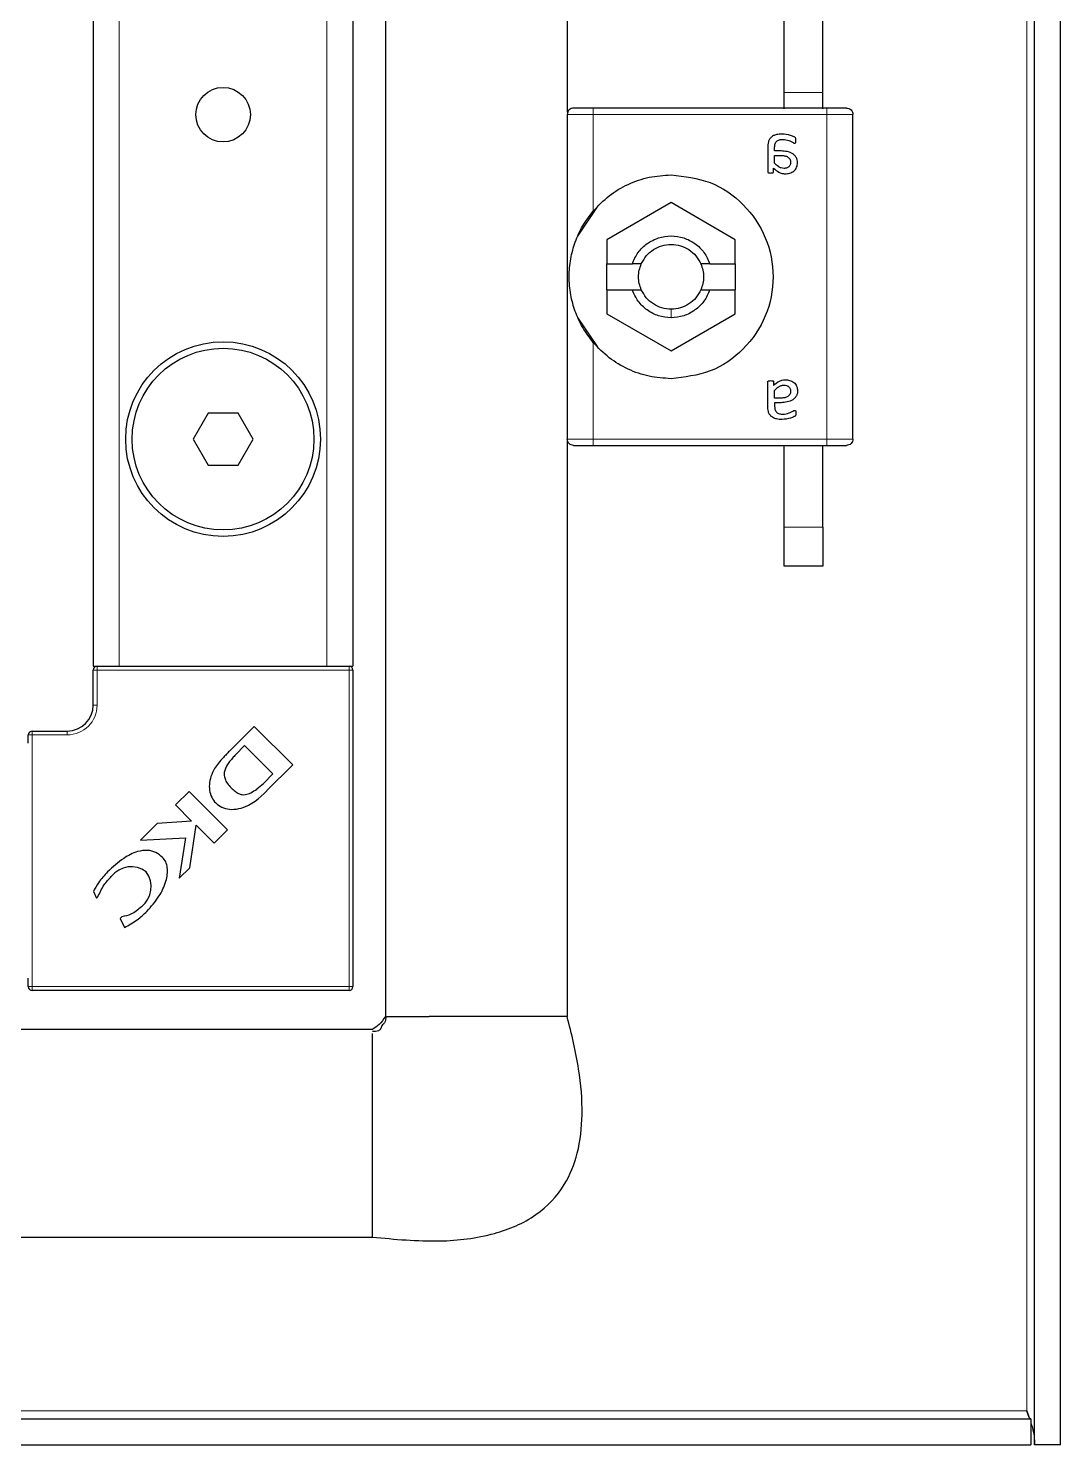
# Model space of a CAD drawing. Header units: millimetres. Extents: x -842 to 1891, y -262 to 1017.
# Drawn here: x 1696.3 to 1775.8, y -117.7 to -8.6 of the extents above; entities that cross this region are included whole.
import ezdxf

# ---------------------------------------------------------------- set-up
doc = ezdxf.new("R2010")
doc.units = ezdxf.units.MM

msp = doc.modelspace()

# ---------------------------------------------------------------- linework, layer by layer
at = {"color": 7, "linetype": 'Continuous', "lineweight": 25}
for p, q in [((1773.79, -117.71), (1773.79, 837.29)), ((1775.79, -117.71), (1775.79, 837.29)), ((1723.79, 804.29), (1723.79, -84.71)), ((1701.29, 777.29), (1701.29, -57.71)), ((1721.29, 777.29), (1721.29, -57.71)), ((1737.79, 4.79), (1737.79, -15.03)), ((1754.49, -13.51), (1754.49, -6.21)), ((1757.49, -13.51), (1757.49, -6.21)), ((1754.49, -14.76), (1754.49, -13.51)), ((1757.49, -14.76), (1757.49, -13.51)), ((1737.79, -15.21), (1737.79, -40.21)), ((1757.79, -14.71), (1739.79, -14.71)), ((1758.39, -14.71), (1758.14, -14.71)), ((1759.79, -40.21), (1759.79, -15.21)), ((1753.24, -17.75), (1753.24, -19.61)), ((1753.76, -18), (1753.76, -17.78)), ((1754.15, -18), (1753.76, -18)), ((1753.76, -18.35), (1754.19, -18.35)), ((1753.76, -18.94), (1753.76, -18.35)), ((1753.69, -19.61), (1753.69, -19.33)), ((1738.62, -24.58), (1740.13, -22.32)), ((1745.79, -21.99), (1740.84, -24.85)), ((1750.74, -24.85), (1745.79, -21.99)), ((1740.84, -24.85), (1740.84, -26.71)), ((1750.74, -26.71), (1750.74, -24.85)), ((1740.84, -26.71), (1742.81, -26.71)), ((1740.84, -28.71), (1740.84, -26.71)), ((1743.5, -26.71), (1742.81, -26.71)), ((1748.78, -26.71), (1748.09, -26.71)), ((1748.78, -26.71), (1750.74, -26.71)), ((1750.74, -26.71), (1750.74, -28.71)), ((1740.84, -28.71), (1742.81, -28.71)), ((1740.84, -28.71), (1740.84, -30.56)), ((1742.81, -28.71), (1743.5, -28.71)), ((1748.09, -28.71), (1748.78, -28.71)), ((1748.78, -28.71), (1750.74, -28.71)), ((1750.74, -30.56), (1750.74, -28.71)), ((1740.13, -33.09), (1738.62, -30.83)), ((1740.84, -30.56), (1745.79, -33.42)), ((1745.79, -33.42), (1750.74, -30.56)), ((1753.24, -37.66), (1753.24, -35.8)), ((1753.69, -35.8), (1753.69, -36.08)), ((1753.76, -37.06), (1753.76, -36.47)), ((1754.19, -37.06), (1753.76, -37.06)), ((1754.15, -37.41), (1753.76, -37.41)), ((1753.76, -37.41), (1753.76, -37.63)), ((1710.14, -38.21), (1708.98, -40.21)), ((1712.45, -38.21), (1710.14, -38.21)), ((1713.6, -40.21), (1712.45, -38.21)), ((1708.98, -40.21), (1710.14, -42.21)), ((1712.45, -42.21), (1713.6, -40.21)), ((1737.79, -40.38), (1737.79, -84.71)), ((1739.79, -40.71), (1757.79, -40.71)), ((1754.49, -47.01), (1754.49, -40.71)), ((1757.49, -47.01), (1757.49, -40.71)), ((1758.14, -40.71), (1758.39, -40.71)), ((1710.14, -42.21), (1712.45, -42.21)), ((1754.49, -50.01), (1754.49, -47.01)), ((1757.49, -47.01), (1757.49, -50.01)), ((1757.49, -50.01), (1754.49, -50.01)), ((1701.29, -57.71), (1701.59, -57.71)), ((1701.59, -57.71), (1702.24, -57.71)), ((1702.24, -57.71), (1703.29, -57.71)), ((1703.29, -57.71), (1719.29, -57.71)), ((1719.29, -57.71), (1720.35, -57.71)), ((1720.35, -57.71), (1720.99, -57.71)), ((1720.99, -57.71), (1721.29, -57.71)), ((1701.29, -60.71), (1701.29, -58.01)), ((1721.29, -58.01), (1721.29, -82.41)), ((1696.29, -63.65), (1696.29, -63.01)), ((1696.59, -62.71), (1699.29, -62.71)), ((1713.69, -62.35), (1711.8, -64.24)), ((1716.65, -65.31), (1713.69, -62.35)), ((1711.8, -64.24), (1711.78, -64.26)), ((1712.94, -63.83), (1712.28, -64.51)), ((1715.12, -66.01), (1712.94, -63.83)), ((1714.66, -67.3), (1716.65, -65.31)), ((1714.4, -66.76), (1715.12, -66.01)), ((1708.68, -67.36), (1707.63, -68.41)), ((1711.64, -70.32), (1708.68, -67.36)), ((1707.63, -68.41), (1708.87, -69.66)), ((1706.21, -69.83), (1704.92, -71.12)), ((1708.87, -69.66), (1706.21, -69.83)), ((1704.92, -71.12), (1708.4, -70.94)), ((1708.4, -70.94), (1707.92, -74.04)), ((1708.72, -73.24), (1709.21, -69.97)), ((1709.21, -69.97), (1710.6, -71.36)), ((1710.6, -71.36), (1711.64, -70.32)), ((1707.92, -74.04), (1708.72, -73.24)), ((1701.3, -75.08), (1701.54, -75.59)), ((1701.54, -75.59), (1701.65, -75.48)), ((1703.49, -77.02), (1703.36, -77.16)), ((1703.36, -77.16), (1703.69, -77.85)), ((1696.29, -82.41), (1696.29, -81.76)), ((1720.99, -82.71), (1696.59, -82.71)), ((1727.23, -84.71), (1727.16, -84.71)), ((1734.36, -84.71), (1727.23, -84.71)), ((1734.51, -84.71), (1734.36, -84.71)), ((1736.82, -84.71), (1734.51, -84.71)), ((1737.79, -84.71), (1736.82, -84.71)), ((1722.79, -85.71), (1666.29, -85.71)), ((1722.79, -101.71), (1722.79, -86.03)), ((834.79, -101.71), (1722.79, -101.71)), ((1773.19, -115.11), (1773.39, -115.71)), ((784.09, -115.71), (1773.49, -115.71)), ((1773.49, -115.71), (1773.49, -117.71)), ((784.09, -117.71), (1773.49, -117.71)), ((1775.79, -117.71), (1773.79, -117.71))]:
    msp.add_line(p, q, dxfattribs=at)
at = {"color": 8, "linetype": 'Continuous', "lineweight": 18}
for p, q in [((1773.19, 834.69), (1773.19, -115.11)), ((1703.29, 777.29), (1703.29, -57.71)), ((1719.29, 777.29), (1719.29, -57.71)), ((1757.49, -13.51), (1754.49, -13.51)), ((1739.79, -22.64), (1739.79, -15.21)), ((1739.79, -15.21), (1757.79, -15.21)), ((1757.79, -15.21), (1757.79, -40.21)), ((1745.79, -30.21), (1745.79, -30.86)), ((1739.79, -40.21), (1739.79, -32.77)), ((1757.79, -40.21), (1739.79, -40.21)), ((1754.49, -47.01), (1757.49, -47.01)), ((1701.59, -58.01), (1701.59, -57.71)), ((1720.99, -58.01), (1720.99, -57.71)), ((1701.29, -58.01), (1701.59, -58.01)), ((1701.59, -58.01), (1701.59, -60.71)), ((1720.99, -58.01), (1701.59, -58.01)), ((1720.99, -82.41), (1720.99, -58.01)), ((1720.99, -58.01), (1721.29, -58.01)), ((1701.29, -60.71), (1701.59, -60.71)), ((1696.29, -63.01), (1696.59, -63.01)), ((1696.59, -63.01), (1696.59, -62.71)), ((1699.29, -63.01), (1696.59, -63.01)), ((1696.59, -63.01), (1696.59, -82.41)), ((1699.29, -62.71), (1699.29, -63.01)), ((1696.29, -82.41), (1696.59, -82.41)), ((1696.59, -82.41), (1720.99, -82.41)), ((1696.59, -82.71), (1696.59, -82.41)), ((1720.99, -82.41), (1720.99, -82.71)), ((1720.99, -82.41), (1721.29, -82.41)), ((1773.19, -115.11), (1677.76, -115.11))]:
    msp.add_line(p, q, dxfattribs=at)
at = {"color": 7, "linetype": 'Continuous', "lineweight": 25}
for centre, radius in [((1711.29, -15.21), 2.1), ((1711.29, -40.21), 7.5), ((1711.29, -40.21), 7)]:
    msp.add_circle(centre, radius, dxfattribs=at)
for centre, radius, start, end in [((1701.59, -58.01), 0.3, 90, 180), ((1720.99, -58.01), 0.3, 0, 90), ((1699.29, -60.71), 2, 270, 0), ((1696.59, -63.01), 0.3, 90, 180), ((1711, -64.1), 4.87, 290.3445, 318.7777), ((1710.22, -62.28), 6.12, 306.9888, 313.0744), ((1704.22, -75.11), 1.94, 53.3097, 142.3464), ((1703.78, -74.71), 1.97, 308.454, 35.887), ((1696.59, -82.41), 0.3, 180, 270), ((1720.99, -82.41), 0.3, 270, 0)]:
    msp.add_arc(centre, radius, start, end, dxfattribs=at)
at = {"color": 8, "linetype": 'Continuous', "lineweight": 18}
msp.add_arc((1699.29, -60.71), 2.3, 270, 0, dxfattribs=at)
at = {"color": 7, "linetype": 'Continuous', "lineweight": 25}
for points in [[(1738.29, -14.71), (1738.23, -14.71), (1738.1, -14.73), (1737.93, -14.84), (1737.82, -15.01), (1737.8, -15.14), (1737.79, -15.21)], [(1739.79, -14.71), (1739.6, -14.71), (1739.2, -14.71), (1738.71, -14.71), (1738.36, -14.71), (1738.32, -14.71), (1738.29, -14.71)], [(1759.29, -14.71), (1759.27, -14.71), (1759.23, -14.71), (1758.88, -14.71), (1758.38, -14.71), (1757.99, -14.71), (1757.79, -14.71)], [(1759.29, -14.71), (1759.36, -14.71), (1759.49, -14.73), (1759.66, -14.84), (1759.77, -15.01), (1759.79, -15.14), (1759.79, -15.21)], [(1739.79, -22.64), (1740.19, -22.23), (1740.98, -21.41), (1742.46, -20.54), (1744.09, -19.96), (1745.22, -19.89), (1745.79, -19.86)], [(1745.79, -19.86), (1746.82, -19.97), (1748.88, -20.21), (1751.49, -22.02), (1753.24, -24.62), (1753.85, -27.71), (1753.24, -30.79), (1751.49, -33.39), (1748.88, -35.2), (1746.82, -35.44), (1745.79, -35.56)], [(1742.81, -26.71), (1742.94, -26.4), (1743.2, -25.8), (1743.93, -25.11), (1744.81, -24.66), (1745.79, -24.5), (1746.78, -24.66), (1747.66, -25.11), (1748.38, -25.8), (1748.65, -26.4), (1748.78, -26.71)], [(1743.5, -26.71), (1743.62, -26.49), (1743.85, -26.06), (1744.41, -25.59), (1745.07, -25.27), (1745.55, -25.23), (1745.79, -25.21)], [(1745.79, -25.21), (1746.04, -25.23), (1746.52, -25.27), (1747.18, -25.59), (1747.74, -26.06), (1747.97, -26.49), (1748.09, -26.71)], [(1743.5, -28.71), (1743.44, -28.54), (1743.32, -28.22), (1743.28, -27.71), (1743.32, -27.19), (1743.44, -26.87), (1743.5, -26.71)], [(1748.09, -26.71), (1748.14, -26.87), (1748.26, -27.19), (1748.31, -27.71), (1748.26, -28.22), (1748.14, -28.54), (1748.09, -28.71)], [(1745.79, -30.86), (1745.47, -30.83), (1744.81, -30.77), (1743.93, -30.3), (1743.2, -29.61), (1742.94, -29.01), (1742.81, -28.71)], [(1745.79, -30.21), (1745.55, -30.18), (1745.07, -30.14), (1744.41, -29.82), (1743.85, -29.35), (1743.62, -28.92), (1743.5, -28.71)], [(1748.78, -28.71), (1748.65, -29.01), (1748.38, -29.61), (1747.66, -30.3), (1746.78, -30.77), (1746.12, -30.83), (1745.79, -30.86)], [(1748.09, -28.71), (1747.97, -28.92), (1747.74, -29.35), (1747.18, -29.82), (1746.52, -30.14), (1746.04, -30.18), (1745.79, -30.21)], [(1745.79, -35.56), (1745.22, -35.52), (1744.09, -35.45), (1742.46, -34.87), (1740.98, -34), (1740.19, -33.18), (1739.79, -32.77)], [(1738.29, -40.71), (1738.23, -40.7), (1738.1, -40.68), (1737.93, -40.57), (1737.82, -40.4), (1737.8, -40.27), (1737.79, -40.21)], [(1759.79, -40.21), (1759.79, -40.27), (1759.77, -40.4), (1759.66, -40.57), (1759.49, -40.68), (1759.36, -40.7), (1759.29, -40.71)], [(1738.29, -40.71), (1738.32, -40.71), (1738.36, -40.71), (1738.71, -40.71), (1739.2, -40.71), (1739.6, -40.71), (1739.79, -40.71)], [(1757.79, -40.71), (1757.99, -40.71), (1758.38, -40.71), (1758.88, -40.71), (1759.23, -40.71), (1759.27, -40.71), (1759.29, -40.71)], [(1724.77, -84.71), (1725.1, -84.71), (1725.74, -84.71), (1726.69, -84.71), (1727.16, -84.71)]]:
    msp.add_open_spline(points, degree=3, dxfattribs=at)
at = {"color": 8, "linetype": 'Continuous', "lineweight": 18}
for points in [[(1739.79, -15.21), (1739.53, -15.21), (1739.01, -15.21), (1738.35, -15.21), (1737.88, -15.21), (1737.82, -15.21), (1737.79, -15.21)], [(1739.79, -14.71), (1739.79, -14.71), (1739.79, -14.73), (1739.79, -14.84), (1739.79, -15.01), (1739.79, -15.14), (1739.79, -15.21)], [(1757.79, -15.21), (1757.79, -15.14), (1757.79, -15.01), (1757.79, -14.84), (1757.79, -14.73), (1757.79, -14.71), (1757.79, -14.71)], [(1759.79, -15.21), (1759.76, -15.21), (1759.7, -15.21), (1759.24, -15.21), (1758.58, -15.21), (1758.06, -15.21), (1757.79, -15.21)], [(1737.79, -40.21), (1737.82, -40.21), (1737.88, -40.21), (1738.35, -40.21), (1739.01, -40.21), (1739.53, -40.21), (1739.79, -40.21)], [(1739.79, -40.21), (1739.79, -40.27), (1739.79, -40.4), (1739.79, -40.57), (1739.79, -40.68), (1739.79, -40.7), (1739.79, -40.71)], [(1757.79, -40.71), (1757.79, -40.7), (1757.79, -40.68), (1757.79, -40.57), (1757.79, -40.4), (1757.79, -40.27), (1757.79, -40.21)], [(1757.79, -40.21), (1758.06, -40.21), (1758.58, -40.21), (1759.24, -40.21), (1759.7, -40.21), (1759.76, -40.21), (1759.79, -40.21)]]:
    msp.add_open_spline(points, degree=3, dxfattribs=at)
at = {"color": 7, "linetype": 'Continuous', "lineweight": 25}
for points, knots in [([(1754.35, -16.71), (1754.2, -16.71), (1753.97, -16.72), (1753.69, -16.82), (1753.51, -16.93), (1753.37, -17.1), (1753.25, -17.38), (1753.24, -17.6), (1753.24, -17.75)], [0, 0, 0, 0, 0.250089, 0.382495, 0.500259, 0.622163, 0.750133, 1, 1, 1, 1]), ([(1753.76, -17.78), (1753.77, -17.69), (1753.77, -17.56), (1753.83, -17.39), (1753.91, -17.28), (1754.01, -17.19), (1754.14, -17.14), (1754.27, -17.12), (1754.36, -17.12), (1754.4, -17.12)], [0, 0, 0, 0, 0.250023, 0.382539, 0.499802, 0.620838, 0.749652, 0.874777, 1, 1, 1, 1]), ([(1755.41, -17.2), (1755.41, -17.15), (1755.41, -17.06), (1755.35, -16.97), (1755.21, -16.89), (1754.88, -16.76), (1754.56, -16.73), (1754.35, -16.71)], [0, 0, 0, 0, 0.1246927, 0.1871822, 0.2497734, 0.5000394, 1, 1, 1, 1]), ([(1754.4, -17.12), (1754.56, -17.14), (1754.8, -17.16), (1755.06, -17.29), (1755.18, -17.36), (1755.25, -17.4), (1755.29, -17.41), (1755.31, -17.41)], [0, 0, 0, 0, 0.4986996, 0.7495075, 0.8749492, 0.9467834, 1, 1, 1, 1]), ([(1755.31, -17.41), (1755.32, -17.41), (1755.34, -17.41), (1755.35, -17.4), (1755.37, -17.38), (1755.39, -17.36), (1755.4, -17.32), (1755.41, -17.28), (1755.41, -17.24), (1755.41, -17.21), (1755.41, -17.2)], [0, 0, 0, 0, 0.128825, 0.180169, 0.243397, 0.36986, 0.499864, 0.749649, 0.843476, 1, 1, 1, 1]), ([(1755.53, -18.92), (1755.52, -18.84), (1755.52, -18.69), (1755.42, -18.47), (1755.26, -18.29), (1755, -18.12), (1754.61, -18.02), (1754.3, -18.01), (1754.15, -18)], [0, 0, 0, 0, 0.125049, 0.249886, 0.370856, 0.49982, 0.749609, 1, 1, 1, 1]), ([(1754.19, -18.35), (1754.3, -18.36), (1754.48, -18.36), (1754.7, -18.42), (1754.85, -18.52), (1754.94, -18.62), (1754.99, -18.75), (1755, -18.84), (1755, -18.88)], [0, 0, 0, 0, 0.279652, 0.500248, 0.629485, 0.750186, 0.875763, 1, 1, 1, 1]), ([(1753.24, -19.61), (1753.24, -19.62), (1753.24, -19.64), (1753.25, -19.66), (1753.28, -19.68), (1753.35, -19.7), (1753.42, -19.7), (1753.46, -19.71)], [0, 0, 0, 0, 0.124881, 0.183376, 0.250934, 0.500336, 1, 1, 1, 1]), ([(1753.46, -19.71), (1753.51, -19.7), (1753.58, -19.7), (1753.65, -19.68), (1753.68, -19.66), (1753.69, -19.64), (1753.69, -19.62), (1753.69, -19.61)], [0, 0, 0, 0, 0.499718, 0.749437, 0.810587, 0.875078, 1, 1, 1, 1]), ([(1753.69, -19.33), (1753.82, -19.45), (1754, -19.62), (1754.28, -19.73), (1754.44, -19.76), (1754.53, -19.76), (1754.57, -19.76)], [0, 0, 0, 0, 0.499113, 0.749325, 0.874665, 1, 1, 1, 1]), ([(1754.49, -19.35), (1754.41, -19.35), (1754.27, -19.33), (1754.01, -19.2), (1753.86, -19.04), (1753.76, -18.94)], [0, 0, 0, 0, 0.249939, 0.499864, 1, 1, 1, 1]), ([(1755, -18.88), (1754.99, -18.95), (1754.99, -19.05), (1754.92, -19.16), (1754.86, -19.24), (1754.78, -19.29), (1754.68, -19.33), (1754.58, -19.35), (1754.52, -19.35), (1754.49, -19.35)], [0, 0, 0, 0, 0.2491681, 0.3736348, 0.4993903, 0.6193944, 0.7496557, 0.8747703, 1, 1, 1, 1]), ([(1754.57, -19.76), (1754.69, -19.76), (1754.87, -19.75), (1755.1, -19.66), (1755.25, -19.56), (1755.38, -19.43), (1755.5, -19.22), (1755.52, -19.04), (1755.53, -18.92)], [0, 0, 0, 0, 0.25007, 0.379181, 0.500499, 0.62417, 0.750842, 1, 1, 1, 1]), ([(1739.79, -32.77), (1739.51, -32.39), (1738.94, -31.63), (1738.38, -30.39), (1738.03, -29.11), (1737.9, -27.7), (1738.03, -26.3), (1738.38, -25.02), (1738.94, -23.77), (1739.51, -23.02), (1739.79, -22.64)], [0, 0, 0, 0, 0.125762, 0.25037, 0.375307, 0.500139, 0.62481, 0.749763, 0.874888, 1, 1, 1, 1]), ([(1753.24, -35.8), (1753.24, -35.79), (1753.24, -35.77), (1753.25, -35.75), (1753.28, -35.73), (1753.35, -35.71), (1753.42, -35.71), (1753.46, -35.71)], [0, 0, 0, 0, 0.124884, 0.186377, 0.250914, 0.500322, 1, 1, 1, 1]), ([(1753.46, -35.71), (1753.51, -35.71), (1753.57, -35.71), (1753.64, -35.72), (1753.66, -35.73), (1753.68, -35.75), (1753.69, -35.77), (1753.69, -35.79), (1753.69, -35.8)], [0, 0, 0, 0, 0.499162, 0.644242, 0.749698, 0.813605, 0.875217, 1, 1, 1, 1]), ([(1753.69, -36.08), (1753.82, -35.96), (1754, -35.79), (1754.32, -35.66), (1754.49, -35.65), (1754.57, -35.65)], [0, 0, 0, 0, 0.499364, 0.749701, 1, 1, 1, 1]), ([(1754.57, -35.65), (1754.69, -35.65), (1754.87, -35.66), (1755.1, -35.75), (1755.25, -35.85), (1755.38, -35.98), (1755.5, -36.19), (1755.52, -36.37), (1755.53, -36.49)], [0, 0, 0, 0, 0.25007, 0.379559, 0.500499, 0.624556, 0.750843, 1, 1, 1, 1]), ([(1753.76, -36.47), (1753.86, -36.37), (1754.01, -36.21), (1754.24, -36.1), (1754.38, -36.06), (1754.45, -36.06), (1754.49, -36.06)], [0, 0, 0, 0, 0.499765, 0.749504, 0.874771, 1, 1, 1, 1]), ([(1755.53, -36.49), (1755.53, -36.53), (1755.53, -36.61), (1755.5, -36.76), (1755.42, -36.94), (1755.26, -37.12), (1755, -37.29), (1754.61, -37.39), (1754.3, -37.41), (1754.15, -37.41)], [0, 0, 0, 0, 0.062637, 0.125278, 0.250072, 0.374841, 0.499994, 0.749696, 1, 1, 1, 1]), ([(1755, -36.53), (1755, -36.57), (1754.99, -36.66), (1754.94, -36.79), (1754.85, -36.89), (1754.7, -36.99), (1754.48, -37.05), (1754.3, -37.05), (1754.19, -37.06)], [0, 0, 0, 0, 0.124446, 0.249795, 0.37, 0.499734, 0.719932, 1, 1, 1, 1]), ([(1754.49, -36.06), (1754.55, -36.06), (1754.65, -36.07), (1754.77, -36.12), (1754.86, -36.17), (1754.92, -36.25), (1754.97, -36.33), (1755, -36.43), (1755, -36.5), (1755, -36.53)], [0, 0, 0, 0, 0.249623, 0.37714, 0.499734, 0.62273, 0.749812, 0.874876, 1, 1, 1, 1]), ([(1754.35, -38.71), (1754.27, -38.7), (1754.13, -38.7), (1753.9, -38.66), (1753.69, -38.59), (1753.51, -38.48), (1753.37, -38.31), (1753.25, -38.03), (1753.24, -37.81), (1753.24, -37.66)], [0, 0, 0, 0, 0.125255, 0.250437, 0.383066, 0.500493, 0.622629, 0.75025, 1, 1, 1, 1]), ([(1753.76, -37.63), (1753.77, -37.67), (1753.77, -37.76), (1753.79, -37.9), (1753.83, -38.02), (1753.91, -38.14), (1754.01, -38.22), (1754.18, -38.28), (1754.31, -38.29), (1754.4, -38.29)], [0, 0, 0, 0, 0.125295, 0.250514, 0.383518, 0.50035, 0.621938, 0.750243, 1, 1, 1, 1]), ([(1754.4, -38.29), (1754.57, -38.28), (1754.87, -38.25), (1755.14, -38.04), (1755.29, -38), (1755.31, -38)], [0, 0, 0, 0, 0.498852, 0.946609, 1, 1, 1, 1]), ([(1755.31, -38), (1755.32, -38), (1755.34, -38), (1755.36, -38.01), (1755.37, -38.03), (1755.39, -38.05), (1755.41, -38.11), (1755.41, -38.17), (1755.41, -38.21)], [0, 0, 0, 0, 0.13107, 0.182437, 0.243796, 0.371388, 0.500442, 1, 1, 1, 1]), ([(1755.41, -38.21), (1755.41, -38.24), (1755.41, -38.29), (1755.4, -38.37), (1755.35, -38.44), (1755.21, -38.52), (1754.88, -38.65), (1754.56, -38.68), (1754.35, -38.71)], [0, 0, 0, 0, 0.062686, 0.125173, 0.187628, 0.250185, 0.500314, 1, 1, 1, 1]), ([(1711.78, -64.26), (1711.7, -64.34), (1711.55, -64.5), (1711.4, -64.66), (1711.32, -64.75)], [0, 0, 0, 0, 0.486421, 1, 1, 1, 1]), ([(1711.32, -64.75), (1711.19, -64.89), (1710.94, -65.16), (1710.74, -65.46), (1710.64, -65.59)], [0, 0, 0, 0, 0.55183, 1, 1, 1, 1]), ([(1712.28, -64.51), (1712.09, -64.71), (1711.74, -65.08), (1711.42, -65.62), (1711.36, -66.07), (1711.43, -66.41), (1711.61, -66.76), (1711.81, -66.97), (1711.92, -67.09)], [0, 0, 0, 0, 0.274676, 0.503042, 0.607381, 0.716579, 0.843412, 1, 1, 1, 1]), ([(1710.64, -65.59), (1710.54, -65.79), (1710.33, -66.18), (1710.21, -66.81), (1710.25, -67.41), (1710.45, -67.94), (1710.81, -68.38), (1711.33, -68.67), (1711.98, -68.79), (1712.44, -68.7), (1712.69, -68.66)], [0, 0, 0, 0, 0.138091, 0.265455, 0.384013, 0.496103, 0.605759, 0.71979, 0.847662, 1, 1, 1, 1]), ([(1711.92, -67.09), (1712.01, -67.18), (1712.19, -67.35), (1712.47, -67.53), (1712.74, -67.62), (1713.07, -67.62), (1713.47, -67.46), (1713.75, -67.28), (1713.9, -67.18)], [0, 0, 0, 0, 0.176808, 0.319231, 0.43938, 0.552395, 0.749205, 1, 1, 1, 1]), ([(1706.63, -72.45), (1706.47, -72.31), (1706.13, -72.03), (1705.44, -71.86), (1704.56, -71.99), (1703.48, -72.56), (1702.8, -73.2), (1702.4, -73.56)], [0, 0, 0, 0, 0.130532, 0.266031, 0.423997, 0.666819, 1, 1, 1, 1]), ([(1705.42, -76.61), (1705.75, -76.24), (1706.37, -75.54), (1706.92, -74.37), (1707.06, -73.43), (1706.9, -72.79), (1706.72, -72.56), (1706.63, -72.45)], [0, 0, 0, 0, 0.315674, 0.58952, 0.813199, 0.909026, 1, 1, 1, 1]), ([(1702.4, -73.56), (1702.15, -73.83), (1701.73, -74.3), (1701.42, -74.85), (1701.3, -75.08)], [0, 0, 0, 0, 0.577653, 1, 1, 1, 1]), ([(1701.65, -75.48), (1701.8, -75.17), (1702.06, -74.59), (1702.49, -74.13), (1702.68, -73.92)], [0, 0, 0, 0, 0.5476433, 1, 1, 1, 1]), ([(1705.01, -76.25), (1704.75, -76.47), (1704.3, -76.85), (1703.73, -76.97), (1703.49, -77.02)], [0, 0, 0, 0, 0.5796082, 1, 1, 1, 1]), ([(1703.69, -77.85), (1704.03, -77.67), (1704.66, -77.33), (1705.18, -76.84), (1705.42, -76.61)], [0, 0, 0, 0, 0.5368, 1, 1, 1, 1]), ([(1723.83, -84.71), (1723.82, -84.84), (1723.79, -85.09), (1723.66, -85.28), (1723.53, -85.37), (1723.49, -85.48), (1723.47, -85.55), (1723.45, -85.6), (1723.43, -85.64), (1723.41, -85.68), (1723.38, -85.73), (1723.33, -85.78), (1723.21, -85.84), (1723.02, -85.88), (1722.87, -85.87), (1722.79, -85.87)], [0, 0, 0, 0, 0.233411, 0.418546, 0.549351, 0.595026, 0.631329, 0.647111, 0.661994, 0.676639, 0.691742, 0.725563, 0.766794, 0.872627, 1, 1, 1, 1]), ([(1722.79, -101.71), (1724.52, -101.87), (1727.66, -102.18), (1731.99, -101.66), (1735.42, -100.24), (1737.63, -97.92), (1738.72, -95.15), (1739.04, -92.1), (1738.74, -88.54), (1738.13, -86.05), (1737.79, -84.71)], [0, 0, 0, 0, 0.176713, 0.320911, 0.440308, 0.54837, 0.6374, 0.738878, 0.858543, 1, 1, 1, 1]), ([(1723.79, -84.71), (1723.64, -84.93), (1723.38, -85.33), (1722.97, -85.59), (1722.79, -85.71)], [0, 0, 0, 0, 0.561561, 1, 1, 1, 1]), ([(1723.91, -84.71), (1723.94, -84.71), (1724.02, -84.71), (1724.48, -84.71), (1724.77, -84.71)], [0, 0, 0, 0, 0.356727, 1, 1, 1, 1]), ([(1773.49, -115.71), (1773.44, -115.71), (1773.39, -115.64), (1773.29, -115.42), (1773.24, -115.26), (1773.19, -115.11)], [0, 0, 0, 0, 0.5, 0.5, 1, 1, 1, 1]), ([(1773.49, -116.02), (1773.54, -116.15), (1773.73, -116.71), (1773.77, -117.27), (1773.79, -117.71)], [0, 0, 0, 0, 0.226541, 1, 1, 1, 1])]:
    msp.add_open_spline(points, degree=3, knots=knots, dxfattribs=at)

doc.saveas('drawing.dxf')
